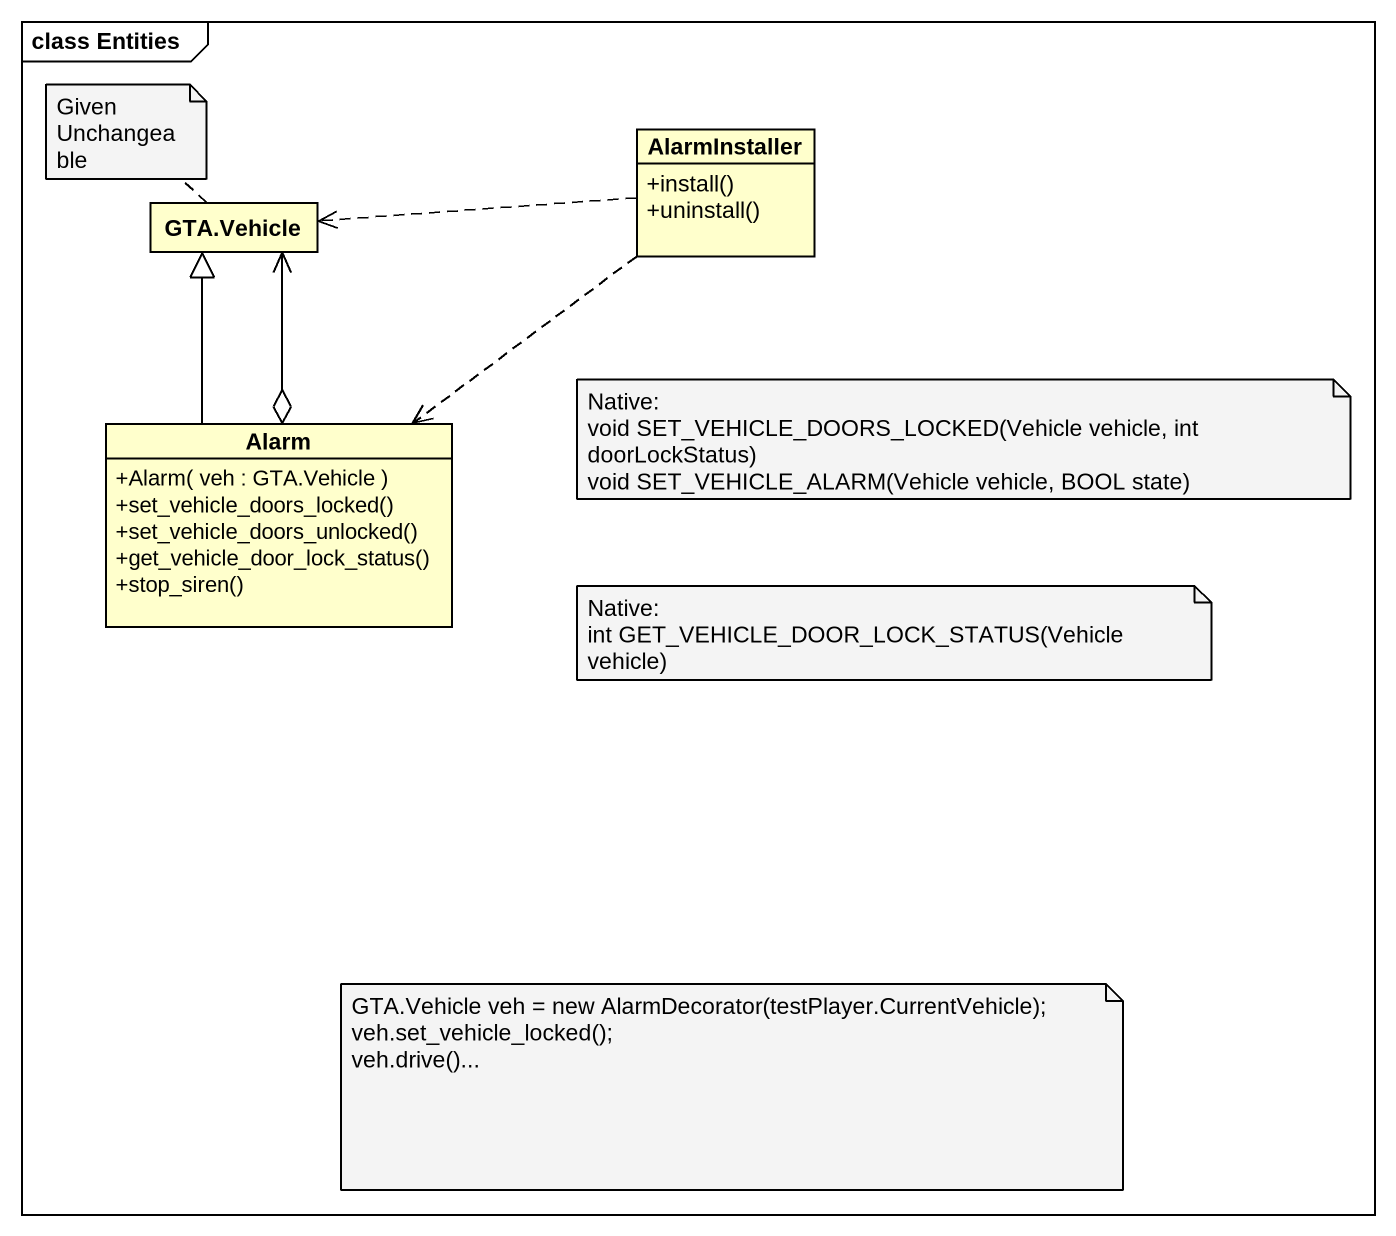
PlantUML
@startuml
mainframe class Entities
hide circle
hide empty members
skinparam classAttributeIconSize 0
class AlarmInstaller {
  +install()
  +uninstall()
}
class "GTA.Vehicle" as GTA_Vehicle
class Alarm {
  +Alarm( veh : GTA.Vehicle )
  +set_vehicle_doors_locked()
  +set_vehicle_doors_unlocked()
  +get_vehicle_door_lock_status()
  +stop_siren()
}
AlarmInstaller .left.> GTA_Vehicle
AlarmInstaller ..> Alarm
Alarm o-up-> GTA_Vehicle
Alarm -up-|> GTA_Vehicle
note top of GTA_Vehicle
  Given
  Unchangeable
end note
note as N2
  Native:
  void SET_VEHICLE_DOORS_LOCKED(Vehicle vehicle, int doorLockStatus)
  void SET_VEHICLE_ALARM(Vehicle vehicle, BOOL state)
end note
note as N3
  Native:
  int GET_VEHICLE_DOOR_LOCK_STATUS(Vehicle vehicle)
end note
note as N4
  GTA.Vehicle veh = new AlarmDecorator(testPlayer.CurrentVehicle);
  veh.set_vehicle_locked();
  veh.drive()...
end note
@enduml
